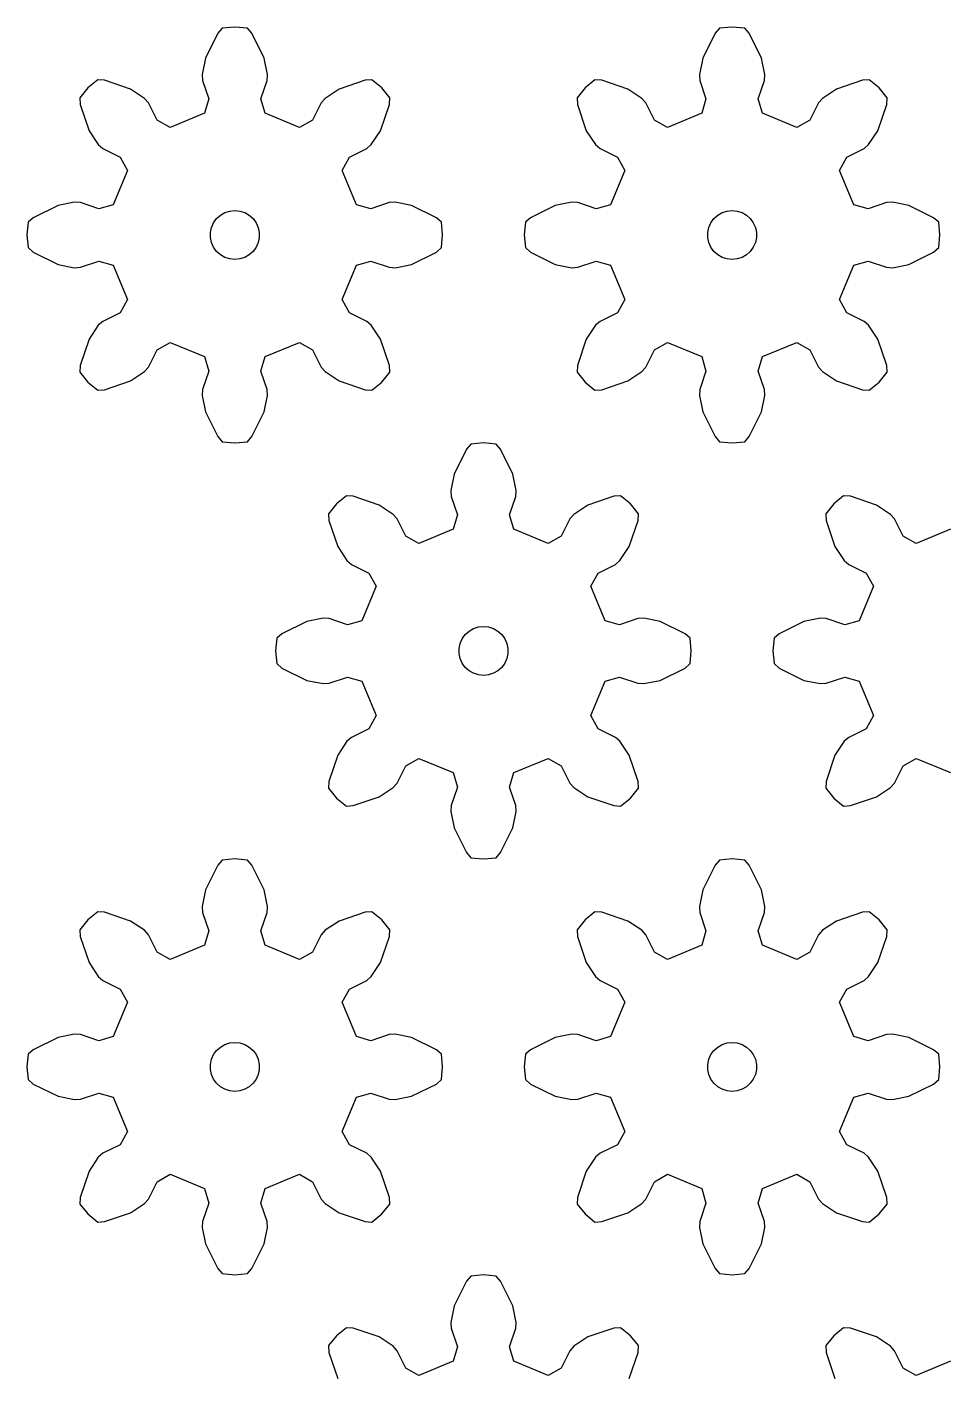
# Model space of a CAD drawing. Extents: x 0 to 208, y 0 to 229.
# Drawn here: x 0 to 56.2, y 146.5 to 229.2 of the extents above; entities that cross this region are included whole.
import ezdxf

# ---------------------------------------------------------------- set-up
doc = ezdxf.new("R2010")
doc.units = 0

msp = doc.modelspace()

# ---------------------------------------------------------------- linework, layer by layer
for p, q in [((11.957, 229.107), (11.684, 228.797)), ((12.732, 229.183), (11.957, 229.107)), ((13.508, 229.107), (12.732, 229.183)), ((13.781, 228.797), (13.508, 229.107)), ((42.422, 229.107), (42.149, 228.797)), ((43.197, 229.183), (42.422, 229.107)), ((43.972, 229.107), (43.197, 229.183)), ((44.245, 228.797), (43.972, 229.107)), ((11.684, 228.797), (10.932, 227.281)), ((14.532, 227.281), (13.781, 228.797)), ((42.149, 228.797), (41.397, 227.281)), ((44.997, 227.281), (44.245, 228.797)), ((10.932, 227.281), (10.73, 226.274)), ((14.735, 226.274), (14.532, 227.281)), ((41.397, 227.281), (41.194, 226.274)), ((45.2, 226.274), (44.997, 227.281)), ((4.331, 225.948), (3.729, 225.454)), ((4.743, 225.922), (4.331, 225.948)), ((6.347, 225.382), (4.743, 225.922)), ((10.73, 226.274), (10.753, 225.912)), ((10.753, 225.912), (11.131, 224.788)), ((14.334, 224.788), (14.712, 225.912)), ((14.712, 225.912), (14.735, 226.274)), ((20.721, 225.922), (19.118, 225.382)), ((21.133, 225.948), (20.721, 225.922)), ((21.736, 225.454), (21.133, 225.948)), ((34.796, 225.948), (34.194, 225.454)), ((35.208, 225.922), (34.796, 225.948)), ((36.811, 225.382), (35.208, 225.922)), ((41.194, 226.274), (41.217, 225.912)), ((41.217, 225.912), (41.596, 224.788)), ((44.798, 224.788), (45.177, 225.912)), ((45.177, 225.912), (45.2, 226.274)), ((51.186, 225.922), (49.583, 225.382)), ((51.598, 225.948), (51.186, 225.922)), ((52.2, 225.454), (51.598, 225.948)), ((3.729, 225.454), (3.235, 224.852)), ((3.235, 224.852), (3.261, 224.44)), ((7.202, 224.813), (6.347, 225.382)), ((7.442, 224.541), (7.202, 224.813)), ((18.263, 224.813), (18.023, 224.541)), ((19.118, 225.382), (18.263, 224.813)), ((22.23, 224.852), (21.736, 225.454)), ((22.204, 224.44), (22.23, 224.852)), ((34.194, 225.454), (33.7, 224.852)), ((33.7, 224.852), (33.726, 224.44)), ((37.667, 224.813), (36.811, 225.382)), ((37.907, 224.541), (37.667, 224.813)), ((48.727, 224.813), (48.487, 224.541)), ((49.583, 225.382), (48.727, 224.813)), ((52.695, 224.852), (52.2, 225.454)), ((52.669, 224.44), (52.695, 224.852)), ((3.261, 224.44), (3.801, 222.836)), ((7.969, 223.479), (7.442, 224.541)), ((11.131, 224.788), (10.88, 223.898)), ((14.585, 223.898), (14.334, 224.788)), ((18.023, 224.541), (17.496, 223.479)), ((21.664, 222.836), (22.204, 224.44)), ((33.726, 224.44), (34.266, 222.836)), ((38.434, 223.479), (37.907, 224.541)), ((41.596, 224.788), (41.345, 223.898)), ((45.05, 223.898), (44.798, 224.788)), ((48.487, 224.541), (47.96, 223.479)), ((52.128, 222.836), (52.669, 224.44)), ((8.776, 223.027), (7.969, 223.479)), ((10.88, 223.898), (8.776, 223.027)), ((16.689, 223.027), (14.585, 223.898)), ((17.496, 223.479), (16.689, 223.027)), ((39.241, 223.027), (38.434, 223.479)), ((41.345, 223.898), (39.241, 223.027)), ((47.153, 223.027), (45.05, 223.898)), ((47.96, 223.479), (47.153, 223.027)), ((3.801, 222.836), (4.37, 221.981)), ((21.095, 221.981), (21.664, 222.836)), ((34.266, 222.836), (34.835, 221.981)), ((51.56, 221.981), (52.128, 222.836)), ((4.37, 221.981), (4.642, 221.741)), ((4.642, 221.741), (5.705, 221.214)), ((19.76, 221.214), (20.822, 221.741)), ((20.822, 221.741), (21.095, 221.981)), ((34.835, 221.981), (35.107, 221.741)), ((35.107, 221.741), (36.169, 221.214)), ((50.225, 221.214), (51.287, 221.741)), ((51.287, 221.741), (51.56, 221.981)), ((5.705, 221.214), (6.156, 220.407)), ((19.308, 220.407), (19.76, 221.214)), ((36.169, 221.214), (36.621, 220.407)), ((49.773, 220.407), (50.225, 221.214)), ((6.156, 220.407), (5.285, 218.303)), ((20.18, 218.303), (19.308, 220.407)), ((36.621, 220.407), (35.75, 218.303)), ((50.645, 218.303), (49.773, 220.407)), ((1.902, 218.251), (0.386, 217.499)), ((2.909, 218.453), (1.902, 218.251)), ((3.271, 218.431), (2.909, 218.453)), ((4.395, 218.052), (3.271, 218.431)), ((5.285, 218.303), (4.395, 218.052)), ((21.07, 218.052), (20.18, 218.303)), ((22.194, 218.431), (21.07, 218.052)), ((22.556, 218.453), (22.194, 218.431)), ((23.563, 218.251), (22.556, 218.453)), ((25.079, 217.499), (23.563, 218.251)), ((32.366, 218.251), (30.851, 217.499)), ((33.374, 218.453), (32.366, 218.251)), ((33.736, 218.431), (33.374, 218.453)), ((34.86, 218.052), (33.736, 218.431)), ((35.75, 218.303), (34.86, 218.052)), ((51.535, 218.052), (50.645, 218.303)), ((52.658, 218.431), (51.535, 218.052)), ((53.021, 218.453), (52.658, 218.431)), ((54.028, 218.251), (53.021, 218.453)), ((55.543, 217.499), (54.028, 218.251)), ((0.386, 217.499), (0.076, 217.226)), ((11.433, 217.201), (11.618, 217.454)), ((11.618, 217.454), (11.851, 217.664)), ((11.851, 217.664), (12.122, 217.821)), ((12.122, 217.821), (12.421, 217.918)), ((12.421, 217.918), (12.732, 217.951)), ((12.732, 217.951), (13.044, 217.918)), ((13.044, 217.918), (13.343, 217.821)), ((13.343, 217.821), (13.614, 217.664)), ((13.614, 217.664), (13.847, 217.454)), ((13.847, 217.454), (14.031, 217.201)), ((25.388, 217.226), (25.079, 217.499)), ((30.851, 217.499), (30.541, 217.226)), ((41.898, 217.201), (42.082, 217.454)), ((42.082, 217.454), (42.316, 217.664)), ((42.316, 217.664), (42.587, 217.821)), ((42.587, 217.821), (42.885, 217.918)), ((42.885, 217.918), (43.197, 217.951)), ((43.197, 217.951), (43.509, 217.918)), ((43.509, 217.918), (43.807, 217.821)), ((43.807, 217.821), (44.079, 217.664)), ((44.079, 217.664), (44.312, 217.454)), ((44.312, 217.454), (44.496, 217.201)), ((55.853, 217.226), (55.543, 217.499)), ((0.076, 217.226), (0, 216.451)), ((11.241, 216.608), (11.306, 216.914)), ((11.241, 216.294), (11.241, 216.608)), ((11.306, 216.914), (11.433, 217.201)), ((14.031, 217.201), (14.159, 216.914)), ((14.159, 216.914), (14.224, 216.608)), ((14.224, 216.608), (14.224, 216.294)), ((25.465, 216.451), (25.388, 217.226)), ((30.541, 217.226), (30.465, 216.451)), ((41.705, 216.608), (41.771, 216.914)), ((41.705, 216.294), (41.705, 216.608)), ((41.771, 216.914), (41.898, 217.201)), ((44.496, 217.201), (44.624, 216.914)), ((44.624, 216.914), (44.689, 216.608)), ((44.689, 216.608), (44.689, 216.294)), ((55.93, 216.451), (55.853, 217.226)), ((0, 216.451), (0.076, 215.675)), ((11.306, 215.987), (11.241, 216.294)), ((11.433, 215.701), (11.306, 215.987)), ((14.159, 215.987), (14.031, 215.701)), ((14.224, 216.294), (14.159, 215.987)), ((25.388, 215.675), (25.465, 216.451)), ((30.465, 216.451), (30.541, 215.675)), ((41.771, 215.987), (41.705, 216.294)), ((41.898, 215.701), (41.771, 215.987)), ((44.624, 215.987), (44.496, 215.701)), ((44.689, 216.294), (44.624, 215.987)), ((55.853, 215.675), (55.93, 216.451)), ((0.076, 215.675), (0.386, 215.402)), ((0.386, 215.402), (1.902, 214.651)), ((11.618, 215.447), (11.433, 215.701)), ((11.851, 215.237), (11.618, 215.447)), ((12.122, 215.08), (11.851, 215.237)), ((12.421, 214.984), (12.122, 215.08)), ((12.732, 214.951), (12.421, 214.984)), ((13.044, 214.984), (12.732, 214.951)), ((13.343, 215.08), (13.044, 214.984)), ((13.614, 215.237), (13.343, 215.08)), ((13.847, 215.447), (13.614, 215.237)), ((14.031, 215.701), (13.847, 215.447)), ((23.563, 214.651), (25.079, 215.402)), ((25.079, 215.402), (25.388, 215.675)), ((30.541, 215.675), (30.851, 215.402)), ((30.851, 215.402), (32.366, 214.651)), ((42.082, 215.447), (41.898, 215.701)), ((42.316, 215.237), (42.082, 215.447)), ((42.587, 215.08), (42.316, 215.237)), ((42.885, 214.984), (42.587, 215.08)), ((43.197, 214.951), (42.885, 214.984)), ((43.509, 214.984), (43.197, 214.951)), ((43.807, 215.08), (43.509, 214.984)), ((44.079, 215.237), (43.807, 215.08)), ((44.312, 215.447), (44.079, 215.237)), ((44.496, 215.701), (44.312, 215.447)), ((54.028, 214.651), (55.543, 215.402)), ((55.543, 215.402), (55.853, 215.675)), ((1.902, 214.651), (2.909, 214.448)), ((2.909, 214.448), (3.271, 214.471)), ((3.271, 214.471), (4.395, 214.849)), ((4.395, 214.849), (5.285, 214.598)), ((5.285, 214.598), (6.156, 212.494)), ((19.308, 212.494), (20.18, 214.598)), ((20.18, 214.598), (21.07, 214.849)), ((21.07, 214.849), (22.194, 214.471)), ((22.194, 214.471), (22.556, 214.448)), ((22.556, 214.448), (23.563, 214.651)), ((32.366, 214.651), (33.374, 214.448)), ((33.374, 214.448), (33.736, 214.471)), ((33.736, 214.471), (34.86, 214.849)), ((34.86, 214.849), (35.75, 214.598)), ((35.75, 214.598), (36.621, 212.494)), ((49.773, 212.494), (50.645, 214.598)), ((50.645, 214.598), (51.535, 214.849)), ((51.535, 214.849), (52.658, 214.471)), ((52.658, 214.471), (53.021, 214.448)), ((53.021, 214.448), (54.028, 214.651)), ((6.156, 212.494), (5.705, 211.687)), ((19.76, 211.687), (19.308, 212.494)), ((36.621, 212.494), (36.169, 211.687)), ((50.225, 211.687), (49.773, 212.494)), ((5.705, 211.687), (4.642, 211.161)), ((20.822, 211.161), (19.76, 211.687)), ((36.169, 211.687), (35.107, 211.161)), ((51.287, 211.161), (50.225, 211.687)), ((4.37, 210.921), (3.801, 210.065)), ((4.642, 211.161), (4.37, 210.921)), ((21.095, 210.921), (20.822, 211.161)), ((21.664, 210.065), (21.095, 210.921)), ((34.835, 210.921), (34.266, 210.065)), ((35.107, 211.161), (34.835, 210.921)), ((51.56, 210.921), (51.287, 211.161)), ((52.128, 210.065), (51.56, 210.921)), ((3.801, 210.065), (3.261, 208.462)), ((22.204, 208.462), (21.664, 210.065)), ((34.266, 210.065), (33.726, 208.462)), ((52.669, 208.462), (52.128, 210.065)), ((7.442, 208.361), (7.969, 209.423)), ((7.969, 209.423), (8.776, 209.875)), ((8.776, 209.875), (10.88, 209.003)), ((14.585, 209.003), (16.689, 209.875)), ((16.689, 209.875), (17.496, 209.423)), ((17.496, 209.423), (18.023, 208.361)), ((37.907, 208.361), (38.434, 209.423)), ((38.434, 209.423), (39.241, 209.875)), ((39.241, 209.875), (41.345, 209.003)), ((45.05, 209.003), (47.153, 209.875)), ((47.153, 209.875), (47.96, 209.423)), ((47.96, 209.423), (48.487, 208.361)), ((3.261, 208.462), (3.235, 208.05)), ((7.202, 208.088), (7.442, 208.361)), ((10.88, 209.003), (11.131, 208.113)), ((14.334, 208.113), (14.585, 209.003)), ((18.023, 208.361), (18.263, 208.088)), ((22.23, 208.05), (22.204, 208.462)), ((33.726, 208.462), (33.7, 208.05)), ((37.667, 208.088), (37.907, 208.361)), ((41.345, 209.003), (41.596, 208.113)), ((44.798, 208.113), (45.05, 209.003)), ((48.487, 208.361), (48.727, 208.088)), ((52.695, 208.05), (52.669, 208.462)), ((3.235, 208.05), (3.729, 207.448)), ((3.729, 207.448), (4.331, 206.953)), ((4.743, 206.979), (6.347, 207.52)), ((6.347, 207.52), (7.202, 208.088)), ((11.131, 208.113), (10.753, 206.99)), ((14.712, 206.99), (14.334, 208.113)), ((18.263, 208.088), (19.118, 207.52)), ((19.118, 207.52), (20.721, 206.979)), ((21.133, 206.953), (21.736, 207.448)), ((21.736, 207.448), (22.23, 208.05)), ((33.7, 208.05), (34.194, 207.448)), ((34.194, 207.448), (34.796, 206.953)), ((35.208, 206.979), (36.811, 207.52)), ((36.811, 207.52), (37.667, 208.088)), ((41.596, 208.113), (41.217, 206.99)), ((45.177, 206.99), (44.798, 208.113)), ((48.727, 208.088), (49.583, 207.52)), ((49.583, 207.52), (51.186, 206.979)), ((51.598, 206.953), (52.2, 207.448)), ((52.2, 207.448), (52.695, 208.05)), ((4.331, 206.953), (4.743, 206.979)), ((10.753, 206.99), (10.73, 206.627)), ((10.73, 206.627), (10.932, 205.62)), ((14.532, 205.62), (14.735, 206.627)), ((14.735, 206.627), (14.712, 206.99)), ((20.721, 206.979), (21.133, 206.953)), ((34.796, 206.953), (35.208, 206.979)), ((41.217, 206.99), (41.194, 206.627)), ((41.194, 206.627), (41.397, 205.62)), ((44.997, 205.62), (45.2, 206.627)), ((45.2, 206.627), (45.177, 206.99)), ((51.186, 206.979), (51.598, 206.953)), ((10.932, 205.62), (11.684, 204.104)), ((13.781, 204.104), (14.532, 205.62)), ((41.397, 205.62), (42.149, 204.104)), ((44.245, 204.104), (44.997, 205.62)), ((11.684, 204.104), (11.957, 203.795)), ((11.957, 203.795), (12.732, 203.718)), ((12.732, 203.718), (13.508, 203.795)), ((13.508, 203.795), (13.781, 204.104)), ((26.917, 203.332), (26.165, 201.817)), ((27.189, 203.642), (26.917, 203.332)), ((27.965, 203.718), (27.189, 203.642)), ((28.74, 203.642), (27.965, 203.718)), ((29.013, 203.332), (28.74, 203.642)), ((29.765, 201.817), (29.013, 203.332)), ((42.149, 204.104), (42.422, 203.795)), ((42.422, 203.795), (43.197, 203.718)), ((43.197, 203.718), (43.972, 203.795)), ((43.972, 203.795), (44.245, 204.104)), ((26.165, 201.817), (25.962, 200.809)), ((29.968, 200.809), (29.765, 201.817)), ((19.564, 200.483), (18.962, 199.989)), ((19.976, 200.457), (19.564, 200.483)), ((21.579, 199.917), (19.976, 200.457)), ((25.962, 200.809), (25.985, 200.447)), ((25.985, 200.447), (26.364, 199.324)), ((29.566, 199.324), (29.945, 200.447)), ((29.945, 200.447), (29.968, 200.809)), ((35.954, 200.457), (34.35, 199.917)), ((36.366, 200.483), (35.954, 200.457)), ((36.968, 199.989), (36.366, 200.483)), ((50.029, 200.483), (49.426, 199.989)), ((50.441, 200.457), (50.029, 200.483)), ((52.044, 199.917), (50.441, 200.457)), ((18.962, 199.989), (18.467, 199.387)), ((18.467, 199.387), (18.493, 198.975)), ((22.435, 199.348), (21.579, 199.917)), ((22.675, 199.076), (22.435, 199.348)), ((26.364, 199.324), (26.112, 198.433)), ((29.817, 198.433), (29.566, 199.324)), ((33.495, 199.348), (33.255, 199.076)), ((34.35, 199.917), (33.495, 199.348)), ((37.462, 199.387), (36.968, 199.989)), ((37.436, 198.975), (37.462, 199.387)), ((49.426, 199.989), (48.932, 199.387)), ((48.932, 199.387), (48.958, 198.975)), ((52.899, 199.348), (52.044, 199.917)), ((53.139, 199.076), (52.899, 199.348)), ((18.493, 198.975), (19.034, 197.372)), ((23.202, 198.014), (22.675, 199.076)), ((26.112, 198.433), (24.009, 197.562)), ((31.921, 197.562), (29.817, 198.433)), ((33.255, 199.076), (32.728, 198.014)), ((36.896, 197.372), (37.436, 198.975)), ((48.958, 198.975), (49.498, 197.372)), ((53.666, 198.014), (53.139, 199.076)), ((56.577, 198.433), (54.473, 197.562)), ((24.009, 197.562), (23.202, 198.014)), ((32.728, 198.014), (31.921, 197.562)), ((54.473, 197.562), (53.666, 198.014)), ((19.034, 197.372), (19.602, 196.516)), ((36.327, 196.516), (36.896, 197.372)), ((49.498, 197.372), (50.067, 196.516)), ((19.602, 196.516), (19.875, 196.276)), ((19.875, 196.276), (20.937, 195.749)), ((34.993, 195.749), (36.055, 196.276)), ((36.055, 196.276), (36.327, 196.516)), ((50.067, 196.516), (50.34, 196.276)), ((50.34, 196.276), (51.402, 195.749)), ((20.937, 195.749), (21.389, 194.942)), ((34.541, 194.942), (34.993, 195.749)), ((51.402, 195.749), (51.854, 194.942)), ((21.389, 194.942), (20.517, 192.838)), ((35.412, 192.838), (34.541, 194.942)), ((51.854, 194.942), (50.982, 192.838)), ((17.134, 192.786), (15.619, 192.034)), ((18.141, 192.989), (17.134, 192.786)), ((18.504, 192.966), (18.141, 192.989)), ((19.627, 192.587), (18.504, 192.966)), ((20.517, 192.838), (19.627, 192.587)), ((36.302, 192.587), (35.412, 192.838)), ((37.426, 192.966), (36.302, 192.587)), ((37.788, 192.989), (37.426, 192.966)), ((38.795, 192.786), (37.788, 192.989)), ((40.311, 192.034), (38.795, 192.786)), ((47.599, 192.786), (46.083, 192.034)), ((48.606, 192.989), (47.599, 192.786)), ((48.968, 192.966), (48.606, 192.989)), ((50.092, 192.587), (48.968, 192.966)), ((50.982, 192.838), (50.092, 192.587)), ((15.309, 191.761), (15.232, 190.986)), ((15.619, 192.034), (15.309, 191.761)), ((26.666, 191.736), (26.85, 191.99)), ((26.85, 191.99), (27.083, 192.199)), ((27.083, 192.199), (27.355, 192.356)), ((27.355, 192.356), (27.653, 192.453)), ((27.653, 192.453), (27.965, 192.486)), ((27.965, 192.486), (28.277, 192.453)), ((28.277, 192.453), (28.575, 192.356)), ((28.575, 192.356), (28.846, 192.199)), ((28.846, 192.199), (29.08, 191.99)), ((29.08, 191.99), (29.264, 191.736)), ((40.621, 191.761), (40.311, 192.034)), ((40.697, 190.986), (40.621, 191.761)), ((45.774, 191.761), (45.697, 190.986)), ((46.083, 192.034), (45.774, 191.761)), ((15.232, 190.986), (15.309, 190.211)), ((26.473, 191.143), (26.538, 191.449)), ((26.473, 190.829), (26.473, 191.143)), ((26.538, 191.449), (26.666, 191.736)), ((29.264, 191.736), (29.391, 191.449)), ((29.391, 191.449), (29.457, 191.143)), ((29.457, 191.143), (29.457, 190.829)), ((40.621, 190.211), (40.697, 190.986)), ((45.697, 190.986), (45.774, 190.211)), ((15.309, 190.211), (15.619, 189.938)), ((26.538, 190.522), (26.473, 190.829)), ((26.666, 190.236), (26.538, 190.522)), ((26.85, 189.982), (26.666, 190.236)), ((29.264, 190.236), (29.08, 189.982)), ((29.391, 190.522), (29.264, 190.236)), ((29.457, 190.829), (29.391, 190.522)), ((40.311, 189.938), (40.621, 190.211)), ((45.774, 190.211), (46.083, 189.938)), ((15.619, 189.938), (17.134, 189.186)), ((18.504, 189.006), (19.627, 189.385)), ((19.627, 189.385), (20.517, 189.133)), ((27.083, 189.772), (26.85, 189.982)), ((27.355, 189.616), (27.083, 189.772)), ((27.653, 189.519), (27.355, 189.616)), ((27.965, 189.486), (27.653, 189.519)), ((28.277, 189.519), (27.965, 189.486)), ((28.575, 189.616), (28.277, 189.519)), ((28.846, 189.772), (28.575, 189.616)), ((29.08, 189.982), (28.846, 189.772)), ((35.412, 189.133), (36.302, 189.385)), ((36.302, 189.385), (37.426, 189.006)), ((38.795, 189.186), (40.311, 189.938)), ((46.083, 189.938), (47.599, 189.186)), ((48.968, 189.006), (50.092, 189.385)), ((50.092, 189.385), (50.982, 189.133)), ((17.134, 189.186), (18.141, 188.983)), ((18.141, 188.983), (18.504, 189.006)), ((20.517, 189.133), (21.389, 187.03)), ((34.541, 187.03), (35.412, 189.133)), ((37.426, 189.006), (37.788, 188.983)), ((37.788, 188.983), (38.795, 189.186)), ((47.599, 189.186), (48.606, 188.983)), ((48.606, 188.983), (48.968, 189.006)), ((50.982, 189.133), (51.854, 187.03)), ((21.389, 187.03), (20.937, 186.223)), ((34.993, 186.223), (34.541, 187.03)), ((51.854, 187.03), (51.402, 186.223)), ((20.937, 186.223), (19.875, 185.696)), ((36.055, 185.696), (34.993, 186.223)), ((51.402, 186.223), (50.34, 185.696)), ((19.602, 185.456), (19.034, 184.6)), ((19.875, 185.696), (19.602, 185.456)), ((36.327, 185.456), (36.055, 185.696)), ((36.896, 184.6), (36.327, 185.456)), ((50.067, 185.456), (49.498, 184.6)), ((50.34, 185.696), (50.067, 185.456)), ((19.034, 184.6), (18.493, 182.997)), ((23.202, 183.958), (24.009, 184.41)), ((24.009, 184.41), (26.112, 183.538)), ((29.817, 183.538), (31.921, 184.41)), ((31.921, 184.41), (32.728, 183.958)), ((37.436, 182.997), (36.896, 184.6)), ((49.498, 184.6), (48.958, 182.997)), ((53.666, 183.958), (54.473, 184.41)), ((54.473, 184.41), (56.577, 183.538)), ((22.675, 182.896), (23.202, 183.958)), ((26.112, 183.538), (26.364, 182.648)), ((29.566, 182.648), (29.817, 183.538)), ((32.728, 183.958), (33.255, 182.896)), ((53.139, 182.896), (53.666, 183.958)), ((18.493, 182.997), (18.467, 182.585)), ((22.435, 182.624), (22.675, 182.896)), ((26.364, 182.648), (25.985, 181.525)), ((29.945, 181.525), (29.566, 182.648)), ((33.255, 182.896), (33.495, 182.624)), ((37.462, 182.585), (37.436, 182.997)), ((48.958, 182.997), (48.932, 182.585)), ((52.899, 182.624), (53.139, 182.896)), ((18.467, 182.585), (18.962, 181.983)), ((18.962, 181.983), (19.564, 181.489)), ((19.976, 181.515), (21.579, 182.055)), ((21.579, 182.055), (22.435, 182.624)), ((33.495, 182.624), (34.35, 182.055)), ((34.35, 182.055), (35.954, 181.515)), ((36.366, 181.489), (36.968, 181.983)), ((36.968, 181.983), (37.462, 182.585)), ((48.932, 182.585), (49.426, 181.983)), ((49.426, 181.983), (50.029, 181.489)), ((50.441, 181.515), (52.044, 182.055)), ((52.044, 182.055), (52.899, 182.624)), ((19.564, 181.489), (19.976, 181.515)), ((25.985, 181.525), (25.962, 181.162)), ((25.962, 181.162), (26.165, 180.155)), ((29.765, 180.155), (29.968, 181.162)), ((29.968, 181.162), (29.945, 181.525)), ((35.954, 181.515), (36.366, 181.489)), ((50.029, 181.489), (50.441, 181.515)), ((26.165, 180.155), (26.917, 178.64)), ((29.013, 178.64), (29.765, 180.155)), ((26.917, 178.64), (27.189, 178.33)), ((28.74, 178.33), (29.013, 178.64)), ((11.684, 177.867), (10.932, 176.352)), ((11.957, 178.177), (11.684, 177.867)), ((12.732, 178.254), (11.957, 178.177)), ((13.508, 178.177), (12.732, 178.254)), ((13.781, 177.867), (13.508, 178.177)), ((14.532, 176.352), (13.781, 177.867)), ((27.189, 178.33), (27.965, 178.254)), ((27.965, 178.254), (28.74, 178.33)), ((42.149, 177.867), (41.397, 176.352)), ((42.422, 178.177), (42.149, 177.867)), ((43.197, 178.254), (42.422, 178.177)), ((43.972, 178.177), (43.197, 178.254)), ((44.245, 177.867), (43.972, 178.177)), ((44.997, 176.352), (44.245, 177.867)), ((10.932, 176.352), (10.73, 175.345)), ((14.735, 175.345), (14.532, 176.352)), ((41.397, 176.352), (41.194, 175.345)), ((45.2, 175.345), (44.997, 176.352)), ((10.73, 175.345), (10.753, 174.982)), ((14.712, 174.982), (14.735, 175.345)), ((41.194, 175.345), (41.217, 174.982)), ((45.177, 174.982), (45.2, 175.345)), ((3.729, 174.524), (3.235, 173.922)), ((4.331, 175.019), (3.729, 174.524)), ((4.743, 174.992), (4.331, 175.019)), ((6.347, 174.452), (4.743, 174.992)), ((7.202, 173.884), (6.347, 174.452)), ((10.753, 174.982), (11.131, 173.859)), ((14.334, 173.859), (14.712, 174.982)), ((19.118, 174.452), (18.263, 173.884)), ((20.721, 174.992), (19.118, 174.452)), ((21.133, 175.019), (20.721, 174.992)), ((21.736, 174.524), (21.133, 175.019)), ((22.23, 173.922), (21.736, 174.524)), ((34.194, 174.524), (33.7, 173.922)), ((34.796, 175.019), (34.194, 174.524)), ((35.208, 174.992), (34.796, 175.019)), ((36.811, 174.452), (35.208, 174.992)), ((37.667, 173.884), (36.811, 174.452)), ((41.217, 174.982), (41.596, 173.859)), ((44.798, 173.859), (45.177, 174.982)), ((49.583, 174.452), (48.727, 173.884)), ((51.186, 174.992), (49.583, 174.452)), ((51.598, 175.019), (51.186, 174.992)), ((52.2, 174.524), (51.598, 175.019)), ((52.695, 173.922), (52.2, 174.524)), ((3.235, 173.922), (3.261, 173.51)), ((7.442, 173.611), (7.202, 173.884)), ((7.969, 172.549), (7.442, 173.611)), ((11.131, 173.859), (10.88, 172.969)), ((14.585, 172.969), (14.334, 173.859)), ((18.023, 173.611), (17.496, 172.549)), ((18.263, 173.884), (18.023, 173.611)), ((22.204, 173.51), (22.23, 173.922)), ((33.7, 173.922), (33.726, 173.51)), ((37.907, 173.611), (37.667, 173.884)), ((38.434, 172.549), (37.907, 173.611)), ((41.596, 173.859), (41.345, 172.969)), ((45.05, 172.969), (44.798, 173.859)), ((48.487, 173.611), (47.96, 172.549)), ((48.727, 173.884), (48.487, 173.611)), ((52.669, 173.51), (52.695, 173.922)), ((3.261, 173.51), (3.801, 171.907)), ((10.88, 172.969), (8.776, 172.097)), ((16.689, 172.097), (14.585, 172.969)), ((21.664, 171.907), (22.204, 173.51)), ((33.726, 173.51), (34.266, 171.907)), ((41.345, 172.969), (39.241, 172.097)), ((47.153, 172.097), (45.05, 172.969)), ((52.128, 171.907), (52.669, 173.51)), ((3.801, 171.907), (4.37, 171.051)), ((8.776, 172.097), (7.969, 172.549)), ((17.496, 172.549), (16.689, 172.097)), ((21.095, 171.051), (21.664, 171.907)), ((34.266, 171.907), (34.835, 171.051)), ((39.241, 172.097), (38.434, 172.549)), ((47.96, 172.549), (47.153, 172.097)), ((51.56, 171.051), (52.128, 171.907)), ((4.37, 171.051), (4.642, 170.811)), ((4.642, 170.811), (5.705, 170.284)), ((5.705, 170.284), (6.156, 169.477)), ((19.308, 169.477), (19.76, 170.284)), ((19.76, 170.284), (20.822, 170.811)), ((20.822, 170.811), (21.095, 171.051)), ((34.835, 171.051), (35.107, 170.811)), ((35.107, 170.811), (36.169, 170.284)), ((36.169, 170.284), (36.621, 169.477)), ((49.773, 169.477), (50.225, 170.284)), ((50.225, 170.284), (51.287, 170.811)), ((51.287, 170.811), (51.56, 171.051)), ((6.156, 169.477), (5.285, 167.374)), ((20.18, 167.374), (19.308, 169.477)), ((36.621, 169.477), (35.75, 167.374)), ((50.645, 167.374), (49.773, 169.477)), ((1.902, 167.321), (0.386, 166.569)), ((2.909, 167.524), (1.902, 167.321)), ((3.271, 167.501), (2.909, 167.524)), ((4.395, 167.122), (3.271, 167.501)), ((5.285, 167.374), (4.395, 167.122)), ((12.122, 166.891), (12.421, 166.988)), ((12.421, 166.988), (12.732, 167.021)), ((12.732, 167.021), (13.044, 166.988)), ((13.044, 166.988), (13.343, 166.891)), ((21.07, 167.122), (20.18, 167.374)), ((22.194, 167.501), (21.07, 167.122)), ((22.556, 167.524), (22.194, 167.501)), ((23.563, 167.321), (22.556, 167.524)), ((25.079, 166.569), (23.563, 167.321)), ((32.366, 167.321), (30.851, 166.569)), ((33.374, 167.524), (32.366, 167.321)), ((33.736, 167.501), (33.374, 167.524)), ((34.86, 167.122), (33.736, 167.501)), ((35.75, 167.374), (34.86, 167.122)), ((42.587, 166.891), (42.885, 166.988)), ((42.885, 166.988), (43.197, 167.021)), ((43.197, 167.021), (43.509, 166.988)), ((43.509, 166.988), (43.807, 166.891)), ((51.535, 167.122), (50.645, 167.374)), ((52.658, 167.501), (51.535, 167.122)), ((53.021, 167.524), (52.658, 167.501)), ((54.028, 167.321), (53.021, 167.524)), ((55.543, 166.569), (54.028, 167.321)), ((0.076, 166.296), (0, 165.521)), ((0.386, 166.569), (0.076, 166.296)), ((11.306, 165.985), (11.433, 166.271)), ((11.433, 166.271), (11.618, 166.525)), ((11.618, 166.525), (11.851, 166.735)), ((11.851, 166.735), (12.122, 166.891)), ((13.343, 166.891), (13.614, 166.735)), ((13.614, 166.735), (13.847, 166.525)), ((13.847, 166.525), (14.031, 166.271)), ((14.031, 166.271), (14.159, 165.985)), ((25.388, 166.296), (25.079, 166.569)), ((25.465, 165.521), (25.388, 166.296)), ((30.541, 166.296), (30.465, 165.521)), ((30.851, 166.569), (30.541, 166.296)), ((41.771, 165.985), (41.898, 166.271)), ((41.898, 166.271), (42.082, 166.525)), ((42.082, 166.525), (42.316, 166.735)), ((42.316, 166.735), (42.587, 166.891)), ((43.807, 166.891), (44.079, 166.735)), ((44.079, 166.735), (44.312, 166.525)), ((44.312, 166.525), (44.496, 166.271)), ((44.496, 166.271), (44.624, 165.985)), ((55.853, 166.296), (55.543, 166.569)), ((55.93, 165.521), (55.853, 166.296)), ((0, 165.521), (0.076, 164.746)), ((11.241, 165.678), (11.306, 165.985)), ((11.241, 165.364), (11.241, 165.678)), ((11.306, 165.058), (11.241, 165.364)), ((14.159, 165.985), (14.224, 165.678)), ((14.224, 165.364), (14.159, 165.058)), ((14.224, 165.678), (14.224, 165.364)), ((25.388, 164.746), (25.465, 165.521)), ((30.465, 165.521), (30.541, 164.746)), ((41.705, 165.678), (41.771, 165.985)), ((41.705, 165.364), (41.705, 165.678)), ((41.771, 165.058), (41.705, 165.364)), ((44.624, 165.985), (44.689, 165.678)), ((44.689, 165.364), (44.624, 165.058)), ((44.689, 165.678), (44.689, 165.364)), ((55.853, 164.746), (55.93, 165.521)), ((0.076, 164.746), (0.386, 164.473)), ((0.386, 164.473), (1.902, 163.721)), ((11.433, 164.771), (11.306, 165.058)), ((11.618, 164.517), (11.433, 164.771)), ((11.851, 164.308), (11.618, 164.517)), ((13.847, 164.517), (13.614, 164.308)), ((14.031, 164.771), (13.847, 164.517)), ((14.159, 165.058), (14.031, 164.771)), ((23.563, 163.721), (25.079, 164.473)), ((25.079, 164.473), (25.388, 164.746)), ((30.541, 164.746), (30.851, 164.473)), ((30.851, 164.473), (32.366, 163.721)), ((41.898, 164.771), (41.771, 165.058)), ((42.082, 164.517), (41.898, 164.771)), ((42.316, 164.308), (42.082, 164.517)), ((44.312, 164.517), (44.079, 164.308)), ((44.496, 164.771), (44.312, 164.517)), ((44.624, 165.058), (44.496, 164.771)), ((54.028, 163.721), (55.543, 164.473)), ((55.543, 164.473), (55.853, 164.746)), ((1.902, 163.721), (2.909, 163.518)), ((3.271, 163.541), (4.395, 163.92)), ((4.395, 163.92), (5.285, 163.669)), ((5.285, 163.669), (6.156, 161.565)), ((12.122, 164.151), (11.851, 164.308)), ((12.421, 164.054), (12.122, 164.151)), ((12.732, 164.021), (12.421, 164.054)), ((13.044, 164.054), (12.732, 164.021)), ((13.343, 164.151), (13.044, 164.054)), ((13.614, 164.308), (13.343, 164.151)), ((19.308, 161.565), (20.18, 163.669)), ((20.18, 163.669), (21.07, 163.92)), ((21.07, 163.92), (22.194, 163.541)), ((22.556, 163.518), (23.563, 163.721)), ((32.366, 163.721), (33.374, 163.518)), ((33.736, 163.541), (34.86, 163.92)), ((34.86, 163.92), (35.75, 163.669)), ((35.75, 163.669), (36.621, 161.565)), ((42.587, 164.151), (42.316, 164.308)), ((42.885, 164.054), (42.587, 164.151)), ((43.197, 164.021), (42.885, 164.054)), ((43.509, 164.054), (43.197, 164.021)), ((43.807, 164.151), (43.509, 164.054)), ((44.079, 164.308), (43.807, 164.151)), ((49.773, 161.565), (50.645, 163.669)), ((50.645, 163.669), (51.535, 163.92)), ((51.535, 163.92), (52.658, 163.541)), ((53.021, 163.518), (54.028, 163.721)), ((2.909, 163.518), (3.271, 163.541)), ((22.194, 163.541), (22.556, 163.518)), ((33.374, 163.518), (33.736, 163.541)), ((52.658, 163.541), (53.021, 163.518)), ((6.156, 161.565), (5.705, 160.758)), ((19.76, 160.758), (19.308, 161.565)), ((36.621, 161.565), (36.169, 160.758)), ((50.225, 160.758), (49.773, 161.565)), ((5.705, 160.758), (4.642, 160.231)), ((20.822, 160.231), (19.76, 160.758)), ((36.169, 160.758), (35.107, 160.231)), ((51.287, 160.231), (50.225, 160.758)), ((4.37, 159.991), (3.801, 159.135)), ((4.642, 160.231), (4.37, 159.991)), ((21.095, 159.991), (20.822, 160.231)), ((21.664, 159.135), (21.095, 159.991)), ((34.835, 159.991), (34.266, 159.135)), ((35.107, 160.231), (34.835, 159.991)), ((51.56, 159.991), (51.287, 160.231)), ((52.128, 159.135), (51.56, 159.991)), ((3.801, 159.135), (3.261, 157.532)), ((7.969, 158.493), (8.776, 158.945)), ((8.776, 158.945), (10.88, 158.074)), ((14.585, 158.074), (16.689, 158.945)), ((16.689, 158.945), (17.496, 158.493)), ((22.204, 157.532), (21.664, 159.135)), ((34.266, 159.135), (33.726, 157.532)), ((38.434, 158.493), (39.241, 158.945)), ((39.241, 158.945), (41.345, 158.074)), ((45.05, 158.074), (47.153, 158.945)), ((47.153, 158.945), (47.96, 158.493)), ((52.669, 157.532), (52.128, 159.135)), ((7.442, 157.431), (7.969, 158.493)), ((10.88, 158.074), (11.131, 157.184)), ((14.334, 157.184), (14.585, 158.074)), ((17.496, 158.493), (18.023, 157.431)), ((37.907, 157.431), (38.434, 158.493)), ((41.345, 158.074), (41.596, 157.184)), ((44.798, 157.184), (45.05, 158.074)), ((47.96, 158.493), (48.487, 157.431)), ((3.261, 157.532), (3.235, 157.12)), ((3.235, 157.12), (3.729, 156.518)), ((6.347, 156.59), (7.202, 157.159)), ((7.202, 157.159), (7.442, 157.431)), ((11.131, 157.184), (10.753, 156.06)), ((14.712, 156.06), (14.334, 157.184)), ((18.023, 157.431), (18.263, 157.159)), ((18.263, 157.159), (19.118, 156.59)), ((21.736, 156.518), (22.23, 157.12)), ((22.23, 157.12), (22.204, 157.532)), ((33.726, 157.532), (33.7, 157.12)), ((33.7, 157.12), (34.194, 156.518)), ((36.811, 156.59), (37.667, 157.159)), ((37.667, 157.159), (37.907, 157.431)), ((41.596, 157.184), (41.217, 156.06)), ((45.177, 156.06), (44.798, 157.184)), ((48.487, 157.431), (48.727, 157.159)), ((48.727, 157.159), (49.583, 156.59)), ((52.2, 156.518), (52.695, 157.12)), ((52.695, 157.12), (52.669, 157.532)), ((3.729, 156.518), (4.331, 156.024)), ((4.743, 156.05), (6.347, 156.59)), ((19.118, 156.59), (20.721, 156.05)), ((21.133, 156.024), (21.736, 156.518)), ((34.194, 156.518), (34.796, 156.024)), ((35.208, 156.05), (36.811, 156.59)), ((49.583, 156.59), (51.186, 156.05)), ((51.598, 156.024), (52.2, 156.518)), ((4.331, 156.024), (4.743, 156.05)), ((10.753, 156.06), (10.73, 155.698)), ((10.73, 155.698), (10.932, 154.69)), ((14.532, 154.69), (14.735, 155.698)), ((14.735, 155.698), (14.712, 156.06)), ((20.721, 156.05), (21.133, 156.024)), ((34.796, 156.024), (35.208, 156.05)), ((41.217, 156.06), (41.194, 155.698)), ((41.194, 155.698), (41.397, 154.69)), ((44.997, 154.69), (45.2, 155.698)), ((45.2, 155.698), (45.177, 156.06)), ((51.186, 156.05), (51.598, 156.024)), ((10.932, 154.69), (11.684, 153.175)), ((13.781, 153.175), (14.532, 154.69)), ((41.397, 154.69), (42.149, 153.175)), ((44.245, 153.175), (44.997, 154.69)), ((11.684, 153.175), (11.957, 152.865)), ((13.508, 152.865), (13.781, 153.175)), ((42.149, 153.175), (42.422, 152.865)), ((43.972, 152.865), (44.245, 153.175)), ((11.957, 152.865), (12.732, 152.789)), ((12.732, 152.789), (13.508, 152.865)), ((26.917, 152.403), (26.165, 150.887)), ((27.189, 152.712), (26.917, 152.403)), ((27.965, 152.789), (27.189, 152.712)), ((28.74, 152.712), (27.965, 152.789)), ((29.013, 152.403), (28.74, 152.712)), ((29.765, 150.887), (29.013, 152.403)), ((42.422, 152.865), (43.197, 152.789)), ((43.197, 152.789), (43.972, 152.865)), ((26.165, 150.887), (25.962, 149.88)), ((29.968, 149.88), (29.765, 150.887)), ((25.962, 149.88), (25.985, 149.518)), ((29.945, 149.518), (29.968, 149.88)), ((18.962, 149.06), (18.467, 148.457)), ((19.564, 149.554), (18.962, 149.06)), ((19.976, 149.528), (19.564, 149.554)), ((21.579, 148.988), (19.976, 149.528)), ((22.435, 148.419), (21.579, 148.988)), ((25.985, 149.518), (26.364, 148.394)), ((29.566, 148.394), (29.945, 149.518)), ((34.35, 148.988), (33.495, 148.419)), ((35.954, 149.528), (34.35, 148.988)), ((36.366, 149.554), (35.954, 149.528)), ((36.968, 149.06), (36.366, 149.554)), ((37.462, 148.457), (36.968, 149.06)), ((49.426, 149.06), (48.932, 148.457)), ((50.029, 149.554), (49.426, 149.06)), ((50.441, 149.528), (50.029, 149.554)), ((52.044, 148.988), (50.441, 149.528)), ((52.899, 148.419), (52.044, 148.988)), ((18.467, 148.457), (18.493, 148.045)), ((18.493, 148.045), (19.034, 146.442)), ((22.675, 148.146), (22.435, 148.419)), ((23.202, 147.084), (22.675, 148.146)), ((26.364, 148.394), (26.112, 147.504)), ((29.817, 147.504), (29.566, 148.394)), ((33.255, 148.146), (32.728, 147.084)), ((33.495, 148.419), (33.255, 148.146)), ((36.896, 146.442), (37.436, 148.045)), ((37.436, 148.045), (37.462, 148.457)), ((48.932, 148.457), (48.958, 148.045)), ((48.958, 148.045), (49.498, 146.442)), ((53.139, 148.146), (52.899, 148.419)), ((53.666, 147.084), (53.139, 148.146)), ((26.112, 147.504), (24.009, 146.632)), ((31.921, 146.632), (29.817, 147.504)), ((56.577, 147.504), (54.473, 146.632)), ((24.009, 146.632), (23.202, 147.084)), ((32.728, 147.084), (31.921, 146.632)), ((54.473, 146.632), (53.666, 147.084))]:
    msp.add_line(p, q)

doc.saveas('drawing.dxf')
